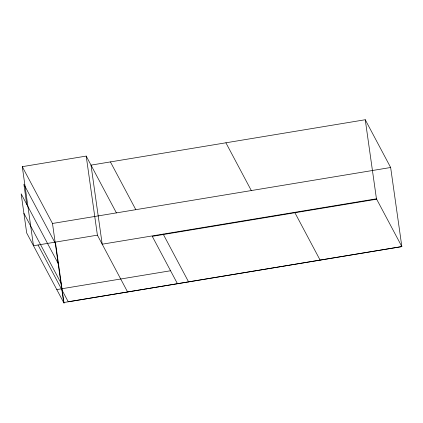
<?xml version="1.0" encoding="UTF-8"?>
<svg xmlns="http://www.w3.org/2000/svg" width="423" height="423" viewBox="0 0 423 423"><rect width="100%" height="100%" fill="white"/><g stroke="black" fill="none" stroke-linecap="round" stroke-linejoin="round"><path stroke-width="0.63" d="M127.598 291.965L97.396 235.162L33.475 245.742L22.282 166.667L86.202 156.087L116.404 212.891M22.282 166.667L52.484 223.471L63.677 302.545L401.85 246.588L390.646 167.497L365.25 119.735L91.008 165.123L102.202 244.198L376.449 198.81L401.85 246.588L68.251 301.789L38.049 244.986M52.484 223.471L390.646 167.497M376.66 199.212L152.269 236.351L177.459 283.727M56.793 289.586L170.559 270.757M294.704 212.341L320.111 260.119M225.908 142.8L251.304 190.561M163.183 234.109L188.584 281.887M110.419 161.914L135.815 209.676M58.522 264.116L21.15 193.829L26.691 232.978L64.063 303.265L55.677 244.045L23.9 184.275L26.739 204.341M23.91 213.329L61.282 283.616M365.25 119.735L376.449 198.81M86.202 156.087L97.396 235.162"/></g></svg>
